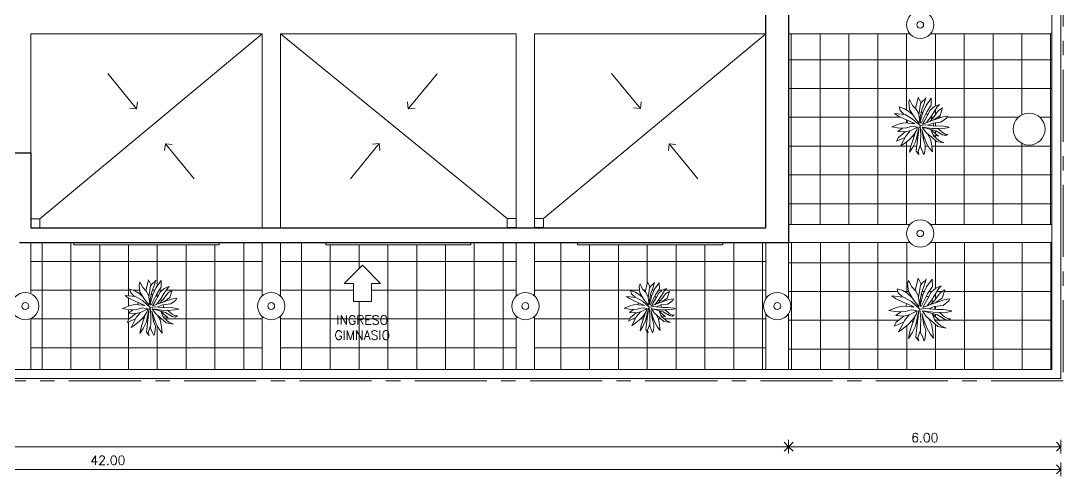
# Model space of a CAD drawing. Extents: x 1018 to 1337, y -109 to 133.
# Drawn here: x 1244.77 to 1267.74, y 58.13 to 68.17 of the extents above; entities that cross this region are included whole.
import ezdxf

# ---------------------------------------------------------------- set-up
doc = ezdxf.new("R2010")
doc.units = 0
doc.header["$LTSCALE"] = 0.5
doc.linetypes.add('CENTER', pattern=[50.8, 31.75, -6.35, 6.35, -6.35])
doc.layers.get('0').update_dxf_attribs({"linetype": 'CONTINUOUS'})
doc.layers.get('Defpoints').update_dxf_attribs({"linetype": 'CONTINUOUS'})
for name, color, linetype, lineweight in [('Acotaciones', 9, 'CONTINUOUS', 9), ('Detalles .05', 243, 'CONTINUOUS', 5), ('Detalles 01', 8, 'CONTINUOUS', 9), ('Muros vista', 253, 'CONTINUOUS', 25), ('Punta 01', 6, 'CONTINUOUS', 9), ('Punta 02', 11, 'CONTINUOUS', 20), ('Tratamiento pisos', 251, 'CONTINUOUS', 9)]:
    doc.layers.add(name, color=color, linetype=linetype, lineweight=lineweight)
doc.styles.add('Texto 2 mm', font='simplex.shx', dxfattribs={"height": 0.2})
doc.dimstyles.new('Primera línea', dxfattribs={"dimscale": 0, "dimtxt": 0.2, "dimasz": 0.2, "dimexe": 0.15, "dimexo": 0, "dimgap": 0.1, "dimtad": 1, "dimzin": 4, "dimdsep": 46, "dimtxsty": 'Texto 2 mm', "dimblk": 'OPEN90', "dimcen": 2.5, "dimclrd": 256, "dimclre": 256, "dimclrt": 256, "dimadec": 0, "dimazin": 0, "dimtfac": 1, "dimtmove": 2, "dimatfit": 3, "dimldrblk": 'OPEN90', "dimfxl": 1, "dimtolj": 1, "dimtzin": 0, "dimlwd": -1, "dimlwe": -1, "dimarcsym": 0})
doc.dimstyles.new('Segunda línea', dxfattribs={"dimscale": 0, "dimtxt": 0.2, "dimasz": 0.2, "dimexe": 0.15, "dimexo": 0.5, "dimgap": 0.1, "dimtad": 1, "dimzin": 4, "dimdsep": 46, "dimtxsty": 'Texto 2 mm', "dimblk": 'OPEN90', "dimcen": 2.5, "dimclrd": 256, "dimclre": 256, "dimclrt": 256, "dimadec": 0, "dimazin": 0, "dimtfac": 1, "dimtmove": 2, "dimatfit": 3, "dimldrblk": 'OPEN90', "dimfxl": 1, "dimtolj": 1, "dimtzin": 0, "dimlwd": -1, "dimlwe": -1, "dimarcsym": 0})
pattern_1 = [(0, (0, 0), (0, 0.635), []), (90, (0, 0), (-0.635, 4e-17), [])]

# ---------------------------------------------------------------- blocks, each defined once
blk = doc.blocks.new('Planta 1')
for p, q in [((-0.233, 0.595), (-0.254, 0.525)), ((-0.254, 0.525), (-0.236, 0.364)), ((-0.166, 0.461), (-0.233, 0.595)), ((-0.084, 0.372), (-0.166, 0.461)), ((-0.039, 0.64), (-0.099, 0.388)), ((0.024, 0.515), (-0.039, 0.64)), ((-0.027, 0.244), (0.009, 0.498)), ((0.009, 0.498), (0.057, 0.553)), ((0.097, 0.506), (0.041, 0.362)), ((0.057, 0.553), (0.113, 0.595)), ((0.063, 0.299), (0.137, 0.461)), ((0.132, 0.627), (0.097, 0.506)), ((0.113, 0.595), (0.132, 0.627)), ((0.137, 0.461), (0.254, 0.622)), ((0.257, 0.466), (0.156, 0.317)), ((0.326, 0.436), (0.233, 0.354)), ((0.254, 0.622), (0.257, 0.466)), ((0.438, 0.481), (0.326, 0.436)), ((0.387, 0.426), (0.438, 0.481)), ((-0.337, 0.252), (-0.574, 0.277)), ((-0.574, 0.277), (-0.502, 0.222)), ((-0.502, 0.222), (-0.345, 0.15)), ((-0.35, 0.384), (-0.47, 0.424)), ((-0.47, 0.424), (-0.446, 0.342)), ((-0.446, 0.342), (-0.358, 0.254)), ((-0.259, 0.329), (-0.35, 0.384)), ((-0.172, 0.158), (-0.337, 0.252)), ((-0.164, 0.246), (-0.259, 0.329)), ((-0.236, 0.364), (-0.134, 0.198)), ((-0.033, 0.287), (-0.084, 0.372)), ((-0.012, 0.145), (-0.033, 0.287)), ((0.041, 0.362), (0.004, 0.193)), ((0.004, 0.087), (0.063, 0.299)), ((0.156, 0.317), (0.026, 0.055)), ((0.164, 0.225), (0.102, 0.113)), ((0.233, 0.354), (0.164, 0.225)), ((0.246, 0.198), (0.326, 0.329)), ((0.416, 0.342), (0.297, 0.18)), ((0.315, 0.131), (0.456, 0.232)), ((0.326, 0.329), (0.387, 0.426)), ((0.512, 0.401), (0.416, 0.342)), ((0.456, 0.232), (0.512, 0.401)), ((0.616, 0.217), (0.496, 0.195)), ((0.597, 0.173), (0.616, 0.217)), ((-0.483, 0.039), (-0.637, -0.021)), ((-0.361, 0.068), (-0.483, 0.039)), ((-0.177, 0.051), (-0.361, 0.068)), ((-0.345, 0.15), (-0.116, 0.05)), ((-0.116, 0.05), (-0.177, 0.051)), ((0.002, 0.002), (-0.172, 0.158)), ((-0.134, 0.198), (-0.021, 0.051)), ((-0.021, 0.051), (-0.012, 0.145)), ((0.002, 0.002), (0.121, 0.019)), ((0.017, -0.2), (0.002, 0.002)), ((0.004, 0.193), (0.004, 0.087)), ((0.026, 0.055), (0.004, 0.087)), ((0.102, 0.113), (0.058, 0.039)), ((0.257, 0.111), (0.058, 0.039)), ((0.121, 0.019), (0.347, -0.006)), ((0.149, 0.072), (0.246, 0.198)), ((0.182, 0.012), (0.291, 0.061)), ((0.297, 0.18), (0.22, 0.096)), ((0.496, 0.195), (0.257, 0.111)), ((0.291, 0.061), (0.475, 0.081)), ((0.475, 0.081), (0.597, 0.173)), ((-0.637, -0.021), (-0.464, -0.053)), ((-0.394, -0.051), (-0.496, -0.128)), ((-0.496, -0.128), (-0.331, -0.138)), ((-0.331, -0.138), (-0.486, -0.267)), ((-0.464, -0.053), (-0.302, -0.048)), ((-0.331, -0.138), (-0.22, -0.115)), ((-0.22, -0.115), (-0.318, -0.232)), ((-0.302, -0.048), (-0.172, -0.011)), ((-0.246, -0.317), (-0.142, -0.212)), ((-0.053, -0.03), (-0.22, -0.115)), ((-0.172, -0.011), (-0.053, -0.03)), ((-0.097, -0.141), (-0.164, -0.334)), ((-0.142, -0.212), (-0.076, -0.108)), ((-0.092, -0.346), (-0.019, -0.022)), ((-0.076, -0.108), (-0.053, -0.03)), ((-0.068, -0.438), (-0.019, -0.022)), ((0.015, -0.354), (0.017, -0.2)), ((0.043, -0.084), (0.081, -0.319)), ((0.084, -0.22), (0.043, -0.084)), ((0.051, -0.031), (0.249, -0.086)), ((0.124, -0.138), (0.051, -0.031)), ((0.27, -0.061), (0.062, -0.034)), ((0.209, -0.215), (0.124, -0.138)), ((0.174, -0.184), (0.238, -0.304)), ((0.249, -0.086), (0.307, -0.227)), ((0.358, -0.113), (0.249, -0.086)), ((0.257, -0.103), (0.416, -0.237)), ((0.414, -0.066), (0.27, -0.061)), ((0.416, -0.237), (0.299, -0.208)), ((0.347, -0.006), (0.48, -0.001)), ((0.512, -0.207), (0.358, -0.113)), ((0.401, -0.065), (0.507, -0.153)), ((0.566, -0.056), (0.414, -0.066)), ((0.48, -0.001), (0.627, -0.023)), ((0.507, -0.153), (0.584, -0.195)), ((0.584, -0.222), (0.512, -0.207)), ((0.659, -0.036), (0.566, -0.056)), ((0.584, -0.195), (0.629, -0.192)), ((0.629, -0.192), (0.584, -0.222)), ((0.627, -0.023), (0.659, -0.036)), ((-0.486, -0.267), (-0.528, -0.349)), ((-0.528, -0.349), (-0.462, -0.317)), ((-0.462, -0.317), (-0.334, -0.262)), ((-0.374, -0.336), (-0.438, -0.461)), ((-0.438, -0.461), (-0.369, -0.416)), ((-0.318, -0.232), (-0.374, -0.336)), ((-0.369, -0.416), (-0.246, -0.317)), ((-0.164, -0.334), (-0.206, -0.458)), ((-0.161, -0.483), (-0.092, -0.346)), ((0.013, -0.425), (-0.041, -0.58)), ((0.012, -0.475), (0.015, -0.354)), ((0.081, -0.319), (0.121, -0.428)), ((0.11, -0.294), (0.084, -0.22)), ((0.14, -0.379), (0.11, -0.294)), ((0.209, -0.5), (0.14, -0.379)), ((0.259, -0.254), (0.209, -0.215)), ((0.238, -0.304), (0.265, -0.456)), ((0.371, -0.356), (0.259, -0.254)), ((0.307, -0.227), (0.43, -0.336)), ((0.536, -0.386), (0.371, -0.356)), ((0.43, -0.336), (0.536, -0.386)), ((-0.206, -0.458), (-0.233, -0.6)), ((-0.233, -0.6), (-0.161, -0.483)), ((-0.086, -0.572), (-0.068, -0.438)), ((-0.023, -0.649), (-0.086, -0.572)), ((-0.041, -0.58), (-0.023, -0.649)), ((0.057, -0.582), (0.012, -0.475)), ((0.084, -0.649), (0.057, -0.582)), ((0.1, -0.617), (0.084, -0.649)), ((0.116, -0.515), (0.1, -0.617)), ((0.121, -0.428), (0.116, -0.515)), ((0.281, -0.59), (0.209, -0.5)), ((0.265, -0.456), (0.281, -0.59))]:
    blk.add_line(p, q)
at = {"layer": 'Detalles .05'}
for start, end in [(125.0386, 125.0807), (79.6774, 86.207), (55.7777, 65.1238), (157.2574, 168.4231), (29.6412, 39.1255), (359.4429, 11.7162), (335.4998, 341.0401), (233.5733, 240.8096), (253.2847, 258.683), (283.2227, 289.1148), (309.5647, 313.1025)]:
    blk.add_arc((0.008, 0.001), 0.3, start, end, dxfattribs=at)
blk = doc.blocks.new('_Open90')
at = {"color": 0, "linetype": 'ByBlock', "lineweight": -2}
for p, q in [((0, 0), (-1, 0)), ((-0.5, 0.5), (0, 0)), ((0, 0), (-0.5, -0.5))]:
    blk.add_line(p, q, dxfattribs=at)
blk = doc.blocks.new('*D189')
at = {"layer": 'Acotaciones', "transparency": 16777216}
for p, q in [((1225.686, 58.93), (1225.686, 58.63)), ((1261.686, 58.93), (1261.686, 58.63)), ((1225.886, 58.78), (1261.486, 58.78))]:
    blk.add_line(p, q, dxfattribs=at)
at = {"layer": 'Defpoints', "color": 0, "transparency": 16777216}
for p in [(1225.686, 58.93), (1261.686, 58.93), (1261.686, 58.78)]:
    blk.add_point(p, dxfattribs=at)
at = {"layer": 'Acotaciones', "transparency": 16777216, "xscale": 0.2, "yscale": 0.2, "zscale": 0.2, "rotation": 180}
blk.add_blockref('_Open90', (1225.686, 58.78), dxfattribs=at)
at = {"layer": 'Acotaciones', "transparency": 16777216, "xscale": 0.2, "yscale": 0.2, "zscale": 0.2}
blk.add_blockref('_Open90', (1261.686, 58.78), dxfattribs=at)
at = {"layer": 'Acotaciones', "transparency": 16777216, "insert": (1243.686, 58.98), "char_height": 0.2, "attachment_point": 5, "style": 'Texto 2 mm'}
blk.add_mtext('\\A1;36.00', dxfattribs=at)
blk = doc.blocks.new('*D190')
at = {"layer": 'Acotaciones', "transparency": 16777216}
for p, q in [((1261.686, 58.93), (1261.686, 58.63)), ((1267.686, 58.93), (1267.686, 58.63)), ((1261.886, 58.78), (1267.486, 58.78))]:
    blk.add_line(p, q, dxfattribs=at)
at = {"layer": 'Defpoints', "color": 0, "transparency": 16777216}
for p in [(1261.686, 58.93), (1267.686, 58.93), (1267.686, 58.78)]:
    blk.add_point(p, dxfattribs=at)
at = {"layer": 'Acotaciones', "transparency": 16777216, "xscale": 0.2, "yscale": 0.2, "zscale": 0.2, "rotation": 180}
blk.add_blockref('_Open90', (1261.686, 58.78), dxfattribs=at)
at = {"layer": 'Acotaciones', "transparency": 16777216, "xscale": 0.2, "yscale": 0.2, "zscale": 0.2}
blk.add_blockref('_Open90', (1267.686, 58.78), dxfattribs=at)
at = {"layer": 'Acotaciones', "transparency": 16777216, "insert": (1264.686, 58.98), "char_height": 0.2, "attachment_point": 5, "style": 'Texto 2 mm'}
blk.add_mtext('\\A1;6.00', dxfattribs=at)
blk = doc.blocks.new('*D195')
at = {"layer": 'Acotaciones', "transparency": 16777216}
for p, q in [((1225.686, 58.43), (1225.686, 58.13)), ((1267.686, 58.43), (1267.686, 58.13)), ((1225.886, 58.28), (1267.486, 58.28))]:
    blk.add_line(p, q, dxfattribs=at)
at = {"layer": 'Defpoints', "color": 0, "transparency": 16777216}
for p in [(1225.686, 58.93), (1267.686, 58.93), (1267.686, 58.28)]:
    blk.add_point(p, dxfattribs=at)
at = {"layer": 'Acotaciones', "transparency": 16777216, "xscale": 0.2, "yscale": 0.2, "zscale": 0.2, "rotation": 180}
blk.add_blockref('_Open90', (1225.686, 58.28), dxfattribs=at)
at = {"layer": 'Acotaciones', "transparency": 16777216, "xscale": 0.2, "yscale": 0.2, "zscale": 0.2}
blk.add_blockref('_Open90', (1267.686, 58.28), dxfattribs=at)
at = {"layer": 'Acotaciones', "transparency": 16777216, "insert": (1246.686, 58.48), "char_height": 0.2, "attachment_point": 5, "style": 'Texto 2 mm'}
blk.add_mtext('\\A1;42.00', dxfattribs=at)

msp = doc.modelspace()

# ---------------------------------------------------------------- hatches: boundary and pattern name
at = {"layer": 'Tratamiento pisos'}
h = msp.add_hatch(dxfattribs=at)
h.set_pattern_fill('NET,_O', color=256, scale=0.2)
h.set_pattern_definition(pattern_1)
h.paths.add_polyline_path([(1261.686, 63.68), (1264.362, 63.68, -0.447214), (1264.809, 63.68), (1267.486, 63.68), (1267.486, 67.88), (1264.809, 67.88, -0.447214), (1264.362, 67.88), (1261.686, 67.88)])
h.paths.add_polyline_path([(1264.02, 66.125), (1264.23, 66.103), (1264.145, 66.188), (1264.121, 66.268), (1264.238, 66.229), (1264.326, 66.176), (1264.419, 66.096, -0.000184), (1264.419, 66.096), (1264.35, 66.21), (1264.332, 66.368), (1264.352, 66.436), (1264.417, 66.305), (1264.483, 66.233), (1264.542, 66.479), (1264.603, 66.357), (1264.635, 66.394), (1264.69, 66.436), (1264.708, 66.467), (1264.674, 66.348), (1264.62, 66.208), (1264.607, 66.148, -0.028499), (1264.64, 66.144), (1264.641, 66.147), (1264.713, 66.305), (1264.828, 66.462), (1264.83, 66.309), (1264.732, 66.164), (1264.711, 66.122, -0.040803), (1264.752, 66.098), (1264.807, 66.2), (1264.898, 66.28), (1265.007, 66.324), (1264.957, 66.271), (1264.898, 66.176), (1264.82, 66.048), (1264.814, 66.041, -0.041407), (1264.842, 66.001), (1264.869, 66.031), (1264.986, 66.188), (1265.079, 66.246), (1265.025, 66.082), (1264.887, 65.983), (1265.064, 66.045), (1265.181, 66.067), (1265.163, 66.024), (1265.043, 65.934), (1264.874, 65.916, -0.053604), (1264.88, 65.853), (1264.919, 65.849), (1265.048, 65.854), (1265.191, 65.832), (1265.222, 65.82), (1265.131, 65.801), (1264.983, 65.791), (1264.971, 65.791), (1265.074, 65.706), (1265.15, 65.665), (1265.194, 65.667), (1265.15, 65.638), (1265.079, 65.653), (1264.929, 65.745), (1264.864, 65.761, -0.024179), (1264.854, 65.735), (1264.986, 65.624), (1264.872, 65.652), (1264.88, 65.633), (1264.999, 65.527), (1265.103, 65.478), (1264.942, 65.507), (1264.833, 65.607), (1264.787, 65.642, -0.015438), (1264.774, 65.63), (1264.812, 65.558), (1264.838, 65.41), (1264.854, 65.279), (1264.783, 65.367), (1264.716, 65.485), (1264.687, 65.568), (1264.683, 65.58, -0.025715), (1264.654, 65.571), (1264.659, 65.544), (1264.698, 65.437), (1264.693, 65.352), (1264.677, 65.253), (1264.661, 65.221), (1264.635, 65.287), (1264.591, 65.391), (1264.592, 65.44), (1264.539, 65.289), (1264.558, 65.221), (1264.495, 65.296), (1264.513, 65.427), (1264.53, 65.569, -0.023559), (1264.503, 65.576), (1264.49, 65.517), (1264.423, 65.384), (1264.352, 65.27), (1264.378, 65.408), (1264.42, 65.529), (1264.445, 65.601, -0.031585), (1264.414, 65.621), (1264.339, 65.546), (1264.22, 65.449), (1264.152, 65.406), (1264.215, 65.527), (1264.254, 65.599), (1264.129, 65.546), (1264.064, 65.515), (1264.106, 65.595), (1264.256, 65.721), (1264.095, 65.73), (1264.195, 65.805), (1264.127, 65.803), (1263.958, 65.834), (1264.108, 65.893), (1264.228, 65.922), (1264.301, 65.915, -0.048758), (1264.317, 65.969), (1264.243, 66.002), (1264.09, 66.072)], flags=16)
h.paths.add_polyline_path([(1267.336, 65.78, -1), (1266.636, 65.78, -1)], flags=16)
h = msp.add_hatch(dxfattribs=at)
h.set_pattern_fill('NET,_O', color=256, scale=0.2)
h.set_pattern_definition(pattern_1)
h.paths.add_polyline_path([(1250.086, 63.28), (1249.136, 63.28), (1249.136, 63.23), (1245.936, 63.23), (1245.936, 63.28), (1244.986, 63.28), (1244.986, 62.155, -0.298217), (1245.166, 61.88, -0.298217), (1244.986, 61.605), (1244.986, 60.48), (1250.086, 60.48), (1250.086, 61.657, -0.213422), (1249.986, 61.88, -0.213422), (1250.086, 62.104)])
h.paths.add_polyline_path([(1248.205, 62.056), (1248.187, 62.013), (1248.07, 61.926), (1247.905, 61.908, -0.053604), (1247.91, 61.847), (1247.948, 61.842), (1248.075, 61.847), (1248.215, 61.826), (1248.246, 61.814), (1248.157, 61.795), (1248.012, 61.785), (1247.999, 61.786), (1248.101, 61.702), (1248.175, 61.662), (1248.218, 61.664), (1248.175, 61.636), (1248.106, 61.65), (1247.958, 61.74), (1247.895, 61.756, -0.024179), (1247.885, 61.73), (1248.014, 61.622), (1247.902, 61.649), (1247.91, 61.631), (1248.027, 61.526), (1248.129, 61.479), (1247.971, 61.507), (1247.864, 61.605), (1247.82, 61.64, -0.015438), (1247.806, 61.628), (1247.844, 61.557), (1247.869, 61.412), (1247.884, 61.284), (1247.816, 61.37), (1247.75, 61.486), (1247.722, 61.567), (1247.718, 61.578, -0.025715), (1247.689, 61.57), (1247.694, 61.543), (1247.732, 61.439), (1247.727, 61.355), (1247.711, 61.258), (1247.696, 61.227), (1247.671, 61.291), (1247.627, 61.393), (1247.629, 61.442), (1247.577, 61.294), (1247.594, 61.227), (1247.533, 61.301), (1247.551, 61.429), (1247.567, 61.568, -0.023559), (1247.541, 61.575), (1247.528, 61.517), (1247.462, 61.386), (1247.393, 61.275), (1247.419, 61.41), (1247.459, 61.529), (1247.484, 61.599, -0.031585), (1247.453, 61.618), (1247.381, 61.545), (1247.264, 61.45), (1247.197, 61.408), (1247.258, 61.526), (1247.297, 61.598), (1247.174, 61.545), (1247.111, 61.515), (1247.152, 61.593), (1247.299, 61.716), (1247.141, 61.726), (1247.239, 61.799), (1247.172, 61.797), (1247.007, 61.828), (1247.154, 61.885), (1247.271, 61.914), (1247.343, 61.907, -0.048758), (1247.359, 61.96), (1247.286, 61.992), (1247.136, 62.061), (1247.068, 62.113), (1247.274, 62.092), (1247.19, 62.175), (1247.167, 62.253), (1247.281, 62.215), (1247.368, 62.163), (1247.459, 62.084, -0.000184), (1247.459, 62.084), (1247.391, 62.196), (1247.373, 62.351), (1247.393, 62.417), (1247.457, 62.289), (1247.522, 62.219), (1247.579, 62.46), (1247.639, 62.34), (1247.671, 62.377), (1247.724, 62.417), (1247.742, 62.448), (1247.709, 62.332), (1247.655, 62.194), (1247.643, 62.136, -0.028046), (1247.675, 62.132), (1247.747, 62.289), (1247.859, 62.443), (1247.862, 62.294), (1247.765, 62.151), (1247.744, 62.11, -0.040803), (1247.785, 62.087), (1247.839, 62.187), (1247.928, 62.265), (1248.035, 62.308), (1247.986, 62.256), (1247.928, 62.163), (1247.851, 62.037), (1247.846, 62.03, -0.041407), (1247.873, 61.991), (1247.9, 62.021), (1248.014, 62.175), (1248.106, 62.232), (1248.052, 62.07), (1247.917, 61.974), (1248.091, 62.035)], flags=16)
h = msp.add_hatch(dxfattribs=at)
h.set_pattern_fill('NET,_O', color=256, scale=0.2)
h.set_pattern_definition(pattern_1)
h.paths.add_polyline_path([(1255.686, 62.104), (1255.686, 63.28), (1254.686, 63.28), (1254.686, 63.23), (1251.486, 63.23), (1251.486, 63.28), (1250.486, 63.28), (1250.486, 62.104, -0.213422), (1250.586, 61.88, -0.213422), (1250.486, 61.657), (1250.486, 60.48), (1255.686, 60.48), (1255.686, 61.657, -0.213422), (1255.586, 61.88, -0.213422)])
h.paths.add_polyline_path([(1252.696, 62.379), (1252.496, 62.379), (1252.496, 61.979), (1252.096, 61.979), (1252.096, 62.379), (1251.896, 62.379), (1252.296, 62.779)], flags=16)
h.paths.add_polyline_path([(1251.57, 61.722), (1253.013, 61.722), (1253.013, 61.089), (1251.57, 61.089)], flags=24)
h = msp.add_hatch(dxfattribs=at)
h.set_pattern_fill('NET,_O', color=256, scale=0.2)
h.set_pattern_definition(pattern_1)
h.paths.add_polyline_path([(1261.186, 63.28), (1260.236, 63.28), (1260.236, 63.23), (1257.036, 63.23), (1257.036, 63.28), (1256.086, 63.28), (1256.086, 62.104, -0.213422), (1256.186, 61.88, -0.213422), (1256.086, 61.657), (1256.086, 60.48), (1261.186, 60.48), (1261.186, 61.714, -0.147477), (1261.136, 61.88, -0.147477), (1261.186, 62.046)])
h.paths.add_polyline_path([(1258.06, 61.834), (1258.194, 61.886), (1258.301, 61.912), (1258.365, 61.905, -0.048758), (1258.38, 61.954), (1258.314, 61.983), (1258.178, 62.045), (1258.115, 62.093), (1258.303, 62.073), (1258.227, 62.149), (1258.206, 62.22), (1258.31, 62.186), (1258.389, 62.138), (1258.471, 62.067, -0.000184), (1258.471, 62.067), (1258.409, 62.169), (1258.393, 62.309), (1258.412, 62.369), (1258.469, 62.253), (1258.528, 62.189), (1258.581, 62.408), (1258.635, 62.299), (1258.664, 62.333), (1258.712, 62.369), (1258.729, 62.397), (1258.699, 62.292), (1258.65, 62.166), (1258.638, 62.113, -0.028046), (1258.667, 62.11), (1258.733, 62.253), (1258.835, 62.393), (1258.837, 62.257), (1258.749, 62.128), (1258.731, 62.09, -0.040803), (1258.768, 62.069), (1258.817, 62.16), (1258.897, 62.231), (1258.995, 62.27), (1258.951, 62.223), (1258.897, 62.138), (1258.824, 62.017, -0.040531), (1258.848, 61.982), (1258.872, 62.009), (1258.976, 62.149), (1259.059, 62.201), (1259.011, 62.054), (1258.888, 61.966), (1259.046, 62.022), (1259.15, 62.041), (1259.133, 62.002), (1259.027, 61.922), (1258.876, 61.906, -0.053604), (1258.882, 61.851), (1258.916, 61.847), (1259.032, 61.851), (1259.159, 61.832), (1259.187, 61.821), (1259.106, 61.804), (1258.974, 61.795), (1258.962, 61.795), (1259.055, 61.719), (1259.122, 61.683), (1259.161, 61.685), (1259.122, 61.659), (1259.059, 61.672), (1258.925, 61.754), (1258.868, 61.768, -0.024179), (1258.858, 61.745), (1258.976, 61.646), (1258.874, 61.671), (1258.881, 61.655), (1258.988, 61.56), (1259.08, 61.516), (1258.937, 61.542), (1258.84, 61.631), (1258.799, 61.663, -0.015438), (1258.787, 61.652), (1258.821, 61.588), (1258.844, 61.456), (1258.858, 61.339), (1258.796, 61.417), (1258.736, 61.523), (1258.71, 61.596), (1258.706, 61.607, -0.025715), (1258.681, 61.599), (1258.685, 61.575), (1258.719, 61.48), (1258.715, 61.404), (1258.701, 61.316), (1258.687, 61.288), (1258.664, 61.346), (1258.624, 61.439), (1258.625, 61.483), (1258.578, 61.348), (1258.594, 61.288), (1258.539, 61.354), (1258.555, 61.471), (1258.57, 61.597, -0.023559), (1258.546, 61.603), (1258.534, 61.551), (1258.474, 61.432), (1258.412, 61.331), (1258.435, 61.454), (1258.472, 61.562), (1258.494, 61.625, -0.031585), (1258.466, 61.643), (1258.4, 61.577), (1258.294, 61.491), (1258.233, 61.452), (1258.289, 61.56), (1258.324, 61.624), (1258.213, 61.577), (1258.155, 61.549), (1258.192, 61.62), (1258.326, 61.732), (1258.183, 61.741), (1258.272, 61.808), (1258.21, 61.806)], flags=16)
h.paths.add_polyline_path([(1258.659, 61.826), (1258.66, 61.824), (1258.668, 61.823)], flags=0)
h = msp.add_hatch(dxfattribs=at)
h.set_pattern_fill('NET,_O', color=256, scale=0.2)
h.set_pattern_definition([(0, (203.84, -48.925), (1e-16, 0.635), []), (90, (203.84, -48.925), (-0.635, 2e-16), [])])
h.paths.add_polyline_path([(1261.686, 63.28), (1261.686, 62.046, -0.147477), (1261.736, 61.88, -0.147477), (1261.686, 61.714), (1261.686, 60.48), (1267.486, 60.48), (1267.486, 63.28), (1264.809, 63.28, -0.447214), (1264.362, 63.28)])
h.paths.add_polyline_path([(1264.075, 62.263), (1264.203, 62.22), (1264.3, 62.161), (1264.402, 62.073, -0.000184), (1264.402, 62.073), (1264.326, 62.199), (1264.306, 62.372), (1264.329, 62.447), (1264.4, 62.303), (1264.473, 62.224), (1264.537, 62.495), (1264.599, 62.37), (1264.7, 62.447), (1264.72, 62.481), (1264.683, 62.351), (1264.623, 62.196), (1264.609, 62.131, -0.028046), (1264.644, 62.126), (1264.726, 62.303), (1264.852, 62.476), (1264.854, 62.308), (1264.746, 62.148), (1264.723, 62.101, -0.040803), (1264.768, 62.076), (1264.829, 62.188), (1264.929, 62.276), (1265.049, 62.324), (1264.994, 62.265), (1264.929, 62.161), (1264.838, 62.012, -0.040531), (1264.867, 61.969), (1264.897, 62.001), (1265.026, 62.175), (1265.129, 62.239), (1265.069, 62.057), (1264.917, 61.949), (1265.112, 62.017), (1265.24, 62.041), (1265.22, 61.993), (1265.089, 61.895), (1264.903, 61.875, -0.053604), (1264.909, 61.806), (1264.952, 61.801), (1265.094, 61.807), (1265.251, 61.783), (1265.286, 61.77), (1265.186, 61.748), (1265.01, 61.737), (1265.123, 61.644), (1265.206, 61.599), (1265.254, 61.602), (1265.206, 61.57), (1265.129, 61.586), (1264.963, 61.687), (1264.892, 61.705, -0.024179), (1264.88, 61.676), (1265.026, 61.554), (1264.9, 61.585), (1264.909, 61.564), (1265.04, 61.447), (1265.154, 61.394), (1264.977, 61.426), (1264.857, 61.535), (1264.807, 61.574, -0.015438), (1264.792, 61.561), (1264.834, 61.482), (1264.863, 61.319), (1264.88, 61.175), (1264.803, 61.271), (1264.729, 61.402), (1264.697, 61.492), (1264.693, 61.505, -0.025715), (1264.661, 61.496), (1264.666, 61.466), (1264.709, 61.348), (1264.703, 61.255), (1264.686, 61.146), (1264.669, 61.111), (1264.64, 61.183), (1264.582, 61.321), (1264.534, 61.186), (1264.554, 61.111), (1264.486, 61.194), (1264.506, 61.338), (1264.524, 61.494, -0.023559), (1264.495, 61.501), (1264.48, 61.436), (1264.406, 61.29), (1264.329, 61.164), (1264.357, 61.316), (1264.403, 61.45), (1264.43, 61.528, -0.031585), (1264.396, 61.55), (1264.315, 61.468), (1264.183, 61.362), (1264.109, 61.314), (1264.177, 61.447), (1264.22, 61.527), (1264.083, 61.468), (1264.012, 61.434), (1264.058, 61.522), (1264.223, 61.66), (1264.046, 61.671), (1264.156, 61.753), (1264.08, 61.751), (1263.895, 61.785), (1264.06, 61.849), (1264.192, 61.881), (1264.272, 61.874, -0.048758), (1264.29, 61.934), (1264.209, 61.969), (1264.04, 62.047), (1263.963, 62.105), (1264.195, 62.081), (1264.1, 62.175)], flags=16)

# ---------------------------------------------------------------- linework, layer by layer
at = {"layer": 'Detalles 01', "linetype": 'CENTER', "ltscale": 0.1}
for p, q in [((1267.736, 82.33), (1267.736, 60.23)), ((1267.736, 60.23), (1225.686, 60.23))]:
    msp.add_line(p, q, dxfattribs=at)
at = {"layer": 'Detalles 01'}
for p, q in [((1247.32, 66.23), (1246.686, 67.004)), ((1253.305, 66.23), (1253.939, 67.003)), ((1258.42, 66.233), (1257.786, 67.007)), ((1247.32, 66.23), (1247.335, 66.379)), ((1253.305, 66.23), (1253.29, 66.379)), ((1258.42, 66.233), (1258.435, 66.382)), ((1247.32, 66.23), (1247.17, 66.245)), ((1253.305, 66.23), (1253.455, 66.245)), ((1258.42, 66.233), (1258.27, 66.248)), ((1252.666, 65.461), (1252.032, 64.687)), ((1252.666, 65.461), (1252.517, 65.446)), ((1252.666, 65.461), (1252.681, 65.312)), ((1259.052, 65.458), (1259.037, 65.309)), ((1259.052, 65.458), (1259.685, 64.684)), ((1259.052, 65.458), (1259.201, 65.443)), ((1247.952, 65.455), (1247.937, 65.306)), ((1247.952, 65.455), (1248.585, 64.681)), ((1247.952, 65.455), (1248.101, 65.44)), ((1245.936, 63.23), (1245.936, 63.28)), ((1245.936, 63.23), (1249.136, 63.23)), ((1249.136, 63.23), (1249.136, 63.28)), ((1251.486, 63.23), (1251.486, 63.28)), ((1251.486, 63.23), (1254.686, 63.23)), ((1254.686, 63.23), (1254.686, 63.28)), ((1257.036, 63.23), (1257.036, 63.28)), ((1257.036, 63.23), (1260.236, 63.23)), ((1260.236, 63.23), (1260.236, 63.28))]:
    msp.add_line(p, q, dxfattribs=at)
for centre, radius in [((1264.586, 68.08), 0.3), ((1264.586, 68.08), 0.075), ((1264.586, 63.48), 0.3), ((1264.586, 63.48), 0.075), ((1244.866, 61.88), 0.3), ((1250.286, 61.88), 0.3), ((1255.886, 61.88), 0.3), ((1261.436, 61.88), 0.3), ((1244.866, 61.88), 0.075), ((1250.286, 61.88), 0.075), ((1255.886, 61.88), 0.075), ((1261.436, 61.88), 0.075)]:
    msp.add_circle(centre, radius, dxfattribs=at)
at = {"layer": 'Muros vista'}
for p, q in [((1261.686, 79.28), (1261.686, 63.28)), ((1261.186, 63.605), (1261.186, 78.955)), ((1238.986, 65.255), (1244.986, 65.255)), ((1244.986, 65.255), (1244.986, 63.605)), ((1244.986, 63.605), (1261.186, 63.605)), ((1244.736, 63.28), (1261.686, 63.28))]:
    msp.add_line(p, q, dxfattribs=at)
at = {"layer": 'Punta 01'}
for p, q in [((1267.686, 82.28), (1267.686, 60.28)), ((1267.486, 82.08), (1267.486, 60.48)), ((1267.486, 60.48), (1225.686, 60.48)), ((1267.686, 60.28), (1225.686, 60.28))]:
    msp.add_line(p, q, dxfattribs=at)
msp.add_circle((1266.986, 65.78), 0.35, dxfattribs=at)
at = {"layer": 'Punta 02'}
for p, q in [((1251.896, 62.379), (1252.296, 62.779)), ((1252.696, 62.379), (1252.296, 62.779)), ((1251.896, 62.379), (1252.096, 62.379)), ((1252.096, 62.379), (1252.096, 61.979)), ((1252.496, 62.379), (1252.496, 61.979)), ((1252.496, 62.379), (1252.696, 62.379)), ((1252.096, 61.979), (1252.496, 61.979))]:
    msp.add_line(p, q, dxfattribs=at)
for points in [[(1244.986, 63.805), (1245.186, 63.805), (1245.186, 63.605), (1244.986, 63.605), (1244.986, 63.805)], [(1255.486, 63.811), (1255.686, 63.811), (1255.686, 63.611), (1255.486, 63.611), (1255.486, 63.811)], [(1256.086, 63.811), (1256.286, 63.811), (1256.286, 63.611), (1256.086, 63.611), (1256.086, 63.811)]]:
    msp.add_lwpolyline(points, dxfattribs=at)
at = {"layer": 'Tratamiento pisos'}
for p, q in [((1244.986, 65.255), (1244.986, 67.88)), ((1244.986, 67.88), (1250.086, 67.88)), ((1245.186, 63.805), (1250.086, 67.88)), ((1250.086, 63.605), (1250.086, 67.88)), ((1250.486, 63.605), (1250.486, 67.88)), ((1250.486, 67.88), (1255.686, 67.88)), ((1250.486, 67.88), (1255.486, 63.811)), ((1255.686, 63.605), (1255.686, 67.88)), ((1256.086, 63.605), (1256.086, 67.88)), ((1256.086, 67.88), (1261.186, 67.88)), ((1256.286, 63.811), (1261.186, 67.88)), ((1261.686, 67.88), (1264.362, 67.88)), ((1264.809, 67.88), (1267.486, 67.88)), ((1261.686, 63.68), (1264.362, 63.68)), ((1264.809, 63.68), (1267.486, 63.68)), ((1244.986, 63.28), (1244.986, 62.155)), ((1250.086, 63.28), (1250.086, 62.104)), ((1250.486, 63.28), (1250.486, 62.104)), ((1255.686, 63.28), (1255.686, 62.104)), ((1256.086, 63.28), (1256.086, 62.104)), ((1261.186, 63.28), (1261.186, 62.046)), ((1261.686, 63.28), (1264.362, 63.28)), ((1261.686, 63.28), (1261.686, 62.046)), ((1264.809, 63.28), (1267.486, 63.28)), ((1244.986, 61.605), (1244.986, 60.48)), ((1250.086, 61.657), (1250.086, 60.48)), ((1250.486, 61.657), (1250.486, 60.48)), ((1255.686, 61.657), (1255.686, 60.48)), ((1256.086, 61.657), (1256.086, 60.48)), ((1261.186, 61.714), (1261.186, 60.48)), ((1261.686, 61.714), (1261.686, 60.48))]:
    msp.add_line(p, q, dxfattribs=at)

# ---------------------------------------------------------------- block references
at = {"layer": 'Detalles .05'}
for p, xscale, yscale, zscale in [((1264.58, 65.855), 0.9757440000000002, 0.9757440000000002, 0.9757440000000002), ((1264.579, 61.808), 1.0733184, 1.0733184, 1.0733184), ((1247.616, 61.848), 0.9563266944000003, 0.9563266944000003, 0.9563266944000003), ((1258.614, 61.852), 0.8693879040000002, 0.8693879040000002, 0.8693879040000002)]:
    msp.add_blockref('Planta 1', p, dxfattribs=dict(at, xscale=xscale, yscale=yscale, zscale=zscale))

# ---------------------------------------------------------------- texts
at = {"layer": 'Punta 02', "insert": (1252.292, 61.672), "char_height": 0.2, "width": 1.4466, "attachment_point": 2, "style": 'Texto 2 mm'}
msp.add_mtext('INGRESO\\PGIMNASIO', dxfattribs=at)

# ---------------------------------------------------------------- dimensions: what is measured, and where the dimension line sits
at = {"layer": 'Acotaciones'}
for base, p1, p2, dimstyle, picture, middle in [((1261.686, 58.78), (1225.686, 58.93), (1261.686, 58.93), 'Primera línea', '*D189', (1243.686, 58.98)), ((1267.686, 58.78), (1261.686, 58.93), (1267.686, 58.93), 'Primera línea', '*D190', (1264.686, 58.98)), ((1267.686, 58.28), (1225.686, 58.93), (1267.686, 58.93), 'Segunda línea', '*D195', (1246.686, 58.48))]:
    dim = msp.add_linear_dim(base=base, p1=p1, p2=p2, dimstyle=dimstyle, override={"dimscale": 1}, dxfattribs=at)
    dim.commit()
    dim.dimension.update_dxf_attribs({"geometry": picture, "text_midpoint": middle})

doc.saveas('drawing.dxf')
